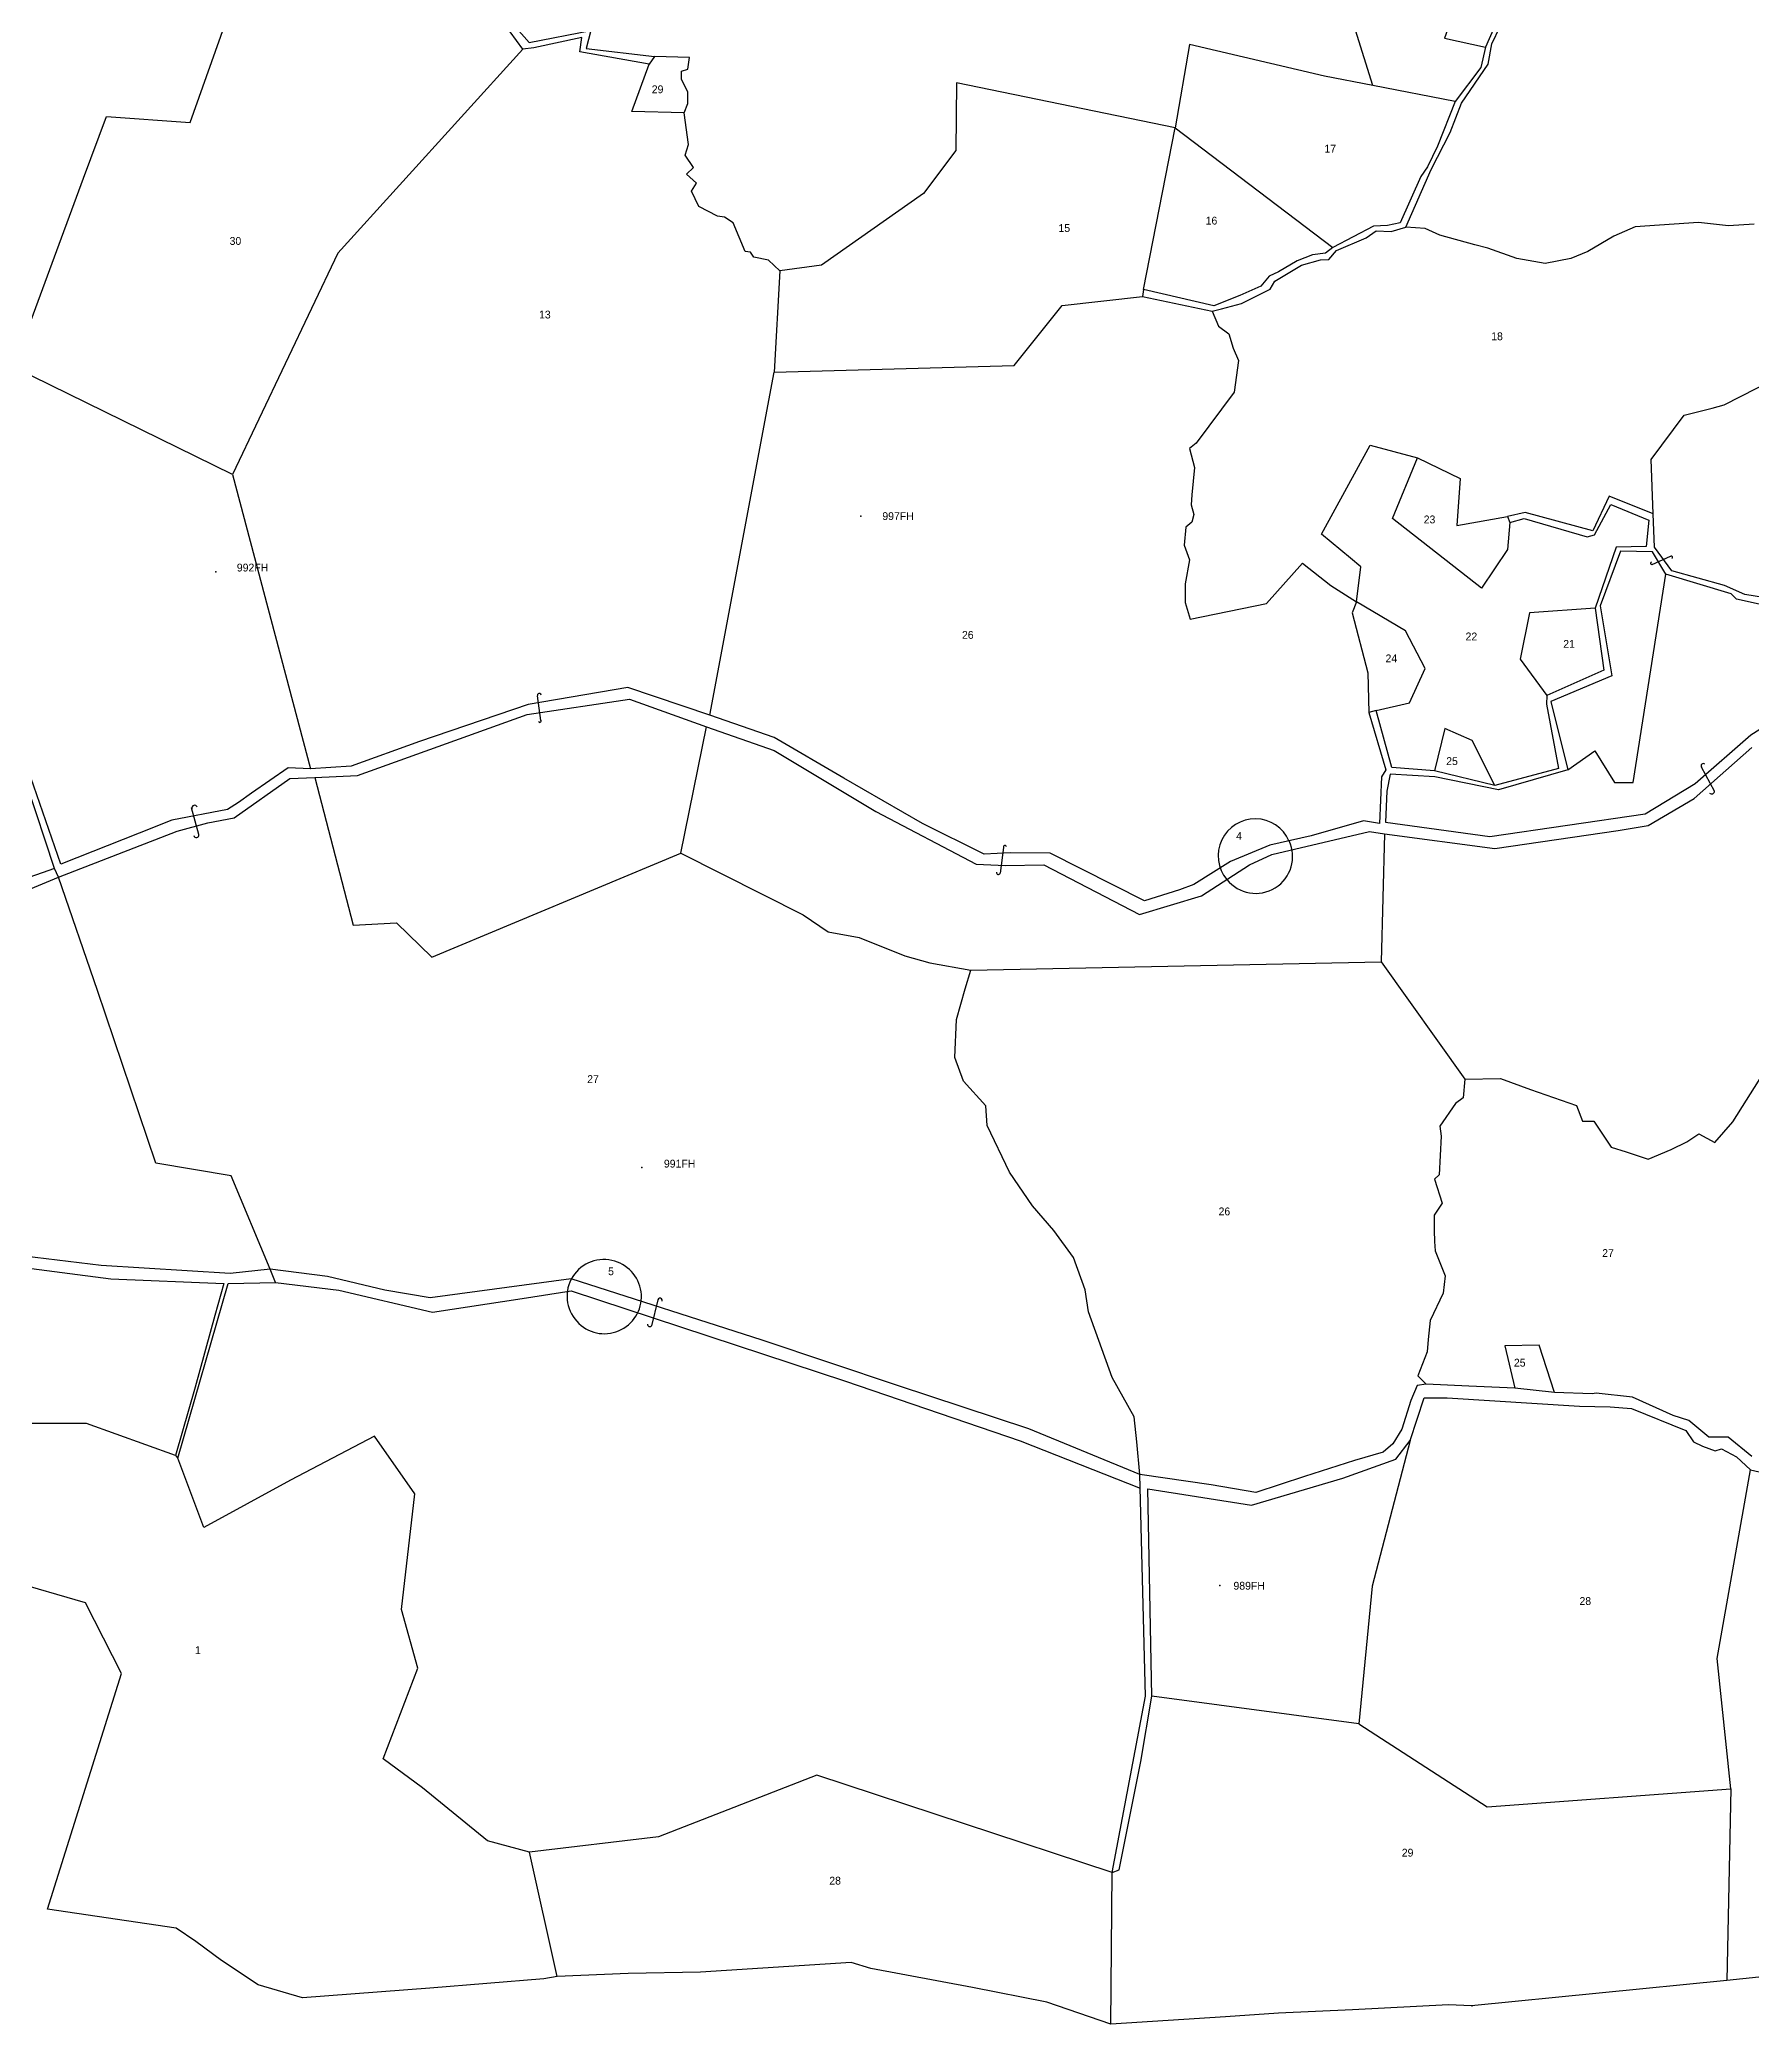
# Model space of a CAD drawing. Extents: x 149058 to 155632, y 177514 to 180719.
# Drawn here: x 150437 to 151311, y 177785 to 178799 of the extents above; entities that cross this region are included whole.
import ezdxf

# ---------------------------------------------------------------- set-up
doc = ezdxf.new("R2010")
doc.units = 0
doc.header["$MEASUREMENT"] = 0
for name, color, linetype in [('BORDER-B', 3, 'CONTINUOUS'), ('LINK', 4, 'CONTINUOUS'), ('NO', 1, 'CONTINUOUS'), ('PARCEL', 6, 'CONTINUOUS'), ('ROAD', 2, 'CONTINUOUS'), ('TRIG-P', 2, 'CONTINUOUS'), ('TRIG-T', 1, 'CONTINUOUS')]:
    doc.layers.add(name, color=color, linetype=linetype)

msp = doc.modelspace()

# ---------------------------------------------------------------- linework, layer by layer
at = {"layer": 'BORDER-B'}
for points in [[(150423.4, 178631.4), (150458.9, 178728), (150470.7, 178759.5), (150513.4, 178756.4), (150537.5, 178824.3), (150532.2, 178828.2), (150546.1, 178876.6)], [(150423.4, 178631.4), (150458.9, 178728), (150470.7, 178759.5), (150513.4, 178756.4), (150537.5, 178824.3), (150532.2, 178828.2), (150546.1, 178876.6)], [(150701, 177809.1), (150686.9, 177872.5), (150665.3, 177878.4), (150632.2, 177905.5), (150612, 177920.3), (150629.8, 177966.6), (150621.4, 177996.6), (150628.3, 178055.7), (150607.6, 178085.2), (150564.7, 178062.6), (150520.4, 178038.5), (150507.1, 178073.9), (150532.9, 178163.2), (150557, 178163.6), (150554.3, 178170.4), (150534.4, 178218.1), (150495.9, 178224.6), (150466.1, 178312.8), (150446.1, 178370.8), (150444.2, 178375.3), (150430, 178418.1)], [(150701, 177809.1), (150686.9, 177872.5), (150665.3, 177878.4), (150632.2, 177905.5), (150612, 177920.3), (150629.8, 177966.6), (150621.4, 177996.6), (150628.3, 178055.7), (150607.6, 178085.2), (150564.7, 178062.6), (150520.4, 178038.5), (150507.1, 178073.9), (150532.9, 178163.2), (150557, 178163.6), (150554.3, 178170.4), (150534.4, 178218.1), (150495.9, 178224.6), (150466.1, 178312.8), (150446.1, 178370.8), (150444.2, 178375.3), (150430, 178418.1)], [(150983.9, 177784.6), (150984.6, 177862.2), (151001.6, 177952.2), (150998.7, 178065.6), (150997.1, 178082.2), (150995.8, 178095), (150984.5, 178115.2), (150972.4, 178148.7), (150970.8, 178160), (150964.8, 178176.5), (150954.7, 178190.2), (150943.8, 178202.8), (150932, 178220.1), (150920.7, 178243.9), (150919.9, 178254), (150908.6, 178266.5), (150904.2, 178278.6), (150905, 178298), (150909.4, 178313.8), (150912.4, 178323.2), (151122, 178327.6), (151164.8, 178267.5), (151182.9, 178267.9), (151198.3, 178262.3), (151221.7, 178254.2), (151224.9, 178246.1), (151230.6, 178246.1), (151239.5, 178232.8), (151247.1, 178230.4), (151258.4, 178226.7), (151270.1, 178231.6), (151278.2, 178235.6), (151284.3, 178239.7), (151292.4, 178235.2), (151301.6, 178245.7), (151340.7, 178307.6)], [(150983.9, 177784.6), (150984.6, 177862.2), (151001.6, 177952.2), (150998.7, 178065.6), (150997.1, 178082.2), (150995.8, 178095), (150984.5, 178115.2), (150972.4, 178148.7), (150970.8, 178160), (150964.8, 178176.5), (150954.7, 178190.2), (150943.8, 178202.8), (150932, 178220.1), (150920.7, 178243.9), (150919.9, 178254), (150908.6, 178266.5), (150904.2, 178278.6), (150905, 178298), (150909.4, 178313.8), (150912.4, 178323.2), (151122, 178327.6), (151164.8, 178267.5), (151182.9, 178267.9), (151198.3, 178262.3), (151221.7, 178254.2), (151224.9, 178246.1), (151230.6, 178246.1), (151239.5, 178232.8), (151247.1, 178230.4), (151258.4, 178226.7), (151270.1, 178231.6), (151278.2, 178235.6), (151284.3, 178239.7), (151292.4, 178235.2), (151301.6, 178245.7), (151340.7, 178307.6)], [(150506.3, 177833.8), (150440.5, 177843.5), (150478.4, 177963.8), (150460, 178000), (150343.8, 178033.7)], [(150701, 177809.1), (150694.1, 177807.8), (150635.9, 177803.1), (150570.8, 177798.1), (150548.2, 177804.7), (150529.5, 177817.2), (150516.3, 177826.9), (150506.3, 177833.8)], [(152041.5, 177794.3), (151997.7, 177803.8), (151957.7, 177805), (151912.9, 177817.8), (151813.3, 177822.2), (151728.7, 177826), (151713.1, 177826.6), (151627.9, 177830.7), (151569.7, 177822.3), (151514.5, 177815.4), (151416.2, 177815.4), (151378.6, 177815.4), (151298.5, 177806.9), (151168.2, 177794.1), (151168.4, 177793.9)], [(150983.9, 177784.6), (150951.1, 177795.9), (150913.2, 177803.4), (150861.2, 177813.1), (150851.2, 177816.2), (150774.2, 177811.2), (150737.3, 177810.6), (150701, 177809.1)], [(151168.2, 177794.1), (151156.4, 177794.5), (151107.4, 177792), (151069.6, 177790.3), (151042.5, 177788.4), (150983.9, 177784.6)], [(151168.2, 177794.1), (151168.4, 177793.9)]]:
    msp.add_lwpolyline(points, dxfattribs=at)
at = {"layer": 'LINK'}
for points in [[(151260.5, 178530.6), (151269.8, 178534.8)], [(150692.7, 178450.9), (150690.9, 178463.5)], [(151292.3, 178414.8), (151285.7, 178427)], [(150517.8, 178392.6), (150514.1, 178406.2)], [(150929, 178386), (150927.3, 178372.8)], [(150752.4, 178154.8), (150749.2, 178141.5)]]:
    msp.add_lwpolyline(points, dxfattribs=at)
for centre, radius, start, end in [((151270.2, 178534.2), 0.667, 290.1957, 128.6947), ((151260.2, 178531.2), 0.614, 103.7503, 301.9462), ((150691.8, 178463.8), 0.925, 1.6892, 193.4891), ((150692.1, 178450.6), 0.722, 190.0689, 29.8703), ((151286.6, 178427.7), 1.14, 48.5581, 221.4002), ((151290.8, 178414.8), 1.48, 225.8761, 1.5922), ((150515.7, 178406.1), 1.44, 23.2211, 193.6238), ((150516.6, 178392.3), 1.27, 192.2114, 11.7238), ((150929.7, 178386.2), 0.803, 2.621, 197.3806), ((150926.4, 178373.2), 1.02, 171.1568, 336.9745), ((150753.5, 178154.5), 1.15, 344.8131, 165.9655), ((150748.3, 178142.4), 1.26, 178.2569, 312.8865)]:
    msp.add_arc(centre, radius, start, end, dxfattribs=at)
at = {"layer": 'PARCEL'}
for points in [[(151185.4, 178821.6), (151163.5, 178825.3), (151154.4, 178799.6), (151175.2, 178794.9)], [(151159.7, 178767.2), (151117.7, 178775.4), (151108.9, 178803.7)], [(150683.5, 178793.9), (150588.9, 178689.7), (150535, 178576.5), (150423.4, 178631.4)], [(150765.9, 178761.3), (150739.1, 178762), (150747.9, 178786.2)], [(151000.5, 178671.1), (151016.8, 178753.8), (150905, 178776.7), (150904.6, 178742.2), (150888.1, 178720.2), (150836, 178683.6), (150814.7, 178680.6), (150808.9, 178686.1), (150801.5, 178687.6), (150799.7, 178690.2), (150797.1, 178690.5), (150790.9, 178705.2), (150786.5, 178708.1), (150782.8, 178708.5), (150773.3, 178713.6), (150769.6, 178721.3), (150772.2, 178725.4), (150767, 178730.1), (150770.7, 178733.4), (150766.3, 178739.7), (150768.1, 178745.2), (150765.9, 178761.3), (150767.8, 178766.1), (150767.8, 178772), (150764.5, 178778.6), (150764.5, 178782.6), (150767.8, 178783.7), (150768.5, 178789.6), (150750.7, 178790.1)], [(151117.7, 178775.4), (151093.1, 178780.2), (151024.1, 178796.3), (151016.8, 178753.8), (151097.3, 178692.6)], [(151312.6, 178704.5), (151299.4, 178703.7), (151284.1, 178705.4), (151251.7, 178703.2), (151240.8, 178698.4), (151227.6, 178690.5), (151218.9, 178687), (151205.7, 178684.4), (151191.3, 178687), (151176.4, 178692.3), (151169.8, 178694), (151151.9, 178698.8), (151144.4, 178702.3), (151134.6, 178703)], [(150814.7, 178680.6), (150811.8, 178628.9), (150934.4, 178632.2), (150958.9, 178663), (151000, 178667.5)], [(151035.6, 178660.1), (151038.9, 178652.4), (151044.1, 178648.5), (151046.3, 178641.1), (151049, 178634.9), (151046.8, 178618.7), (151027.5, 178592.5), (151024, 178589.8), (151026.6, 178580.2), (151025.3, 178566.2), (151024.9, 178561), (151026.2, 178556.1), (151025.3, 178552.2), (151022.2, 178549.6), (151021.4, 178540.4), (151024, 178532.9), (151021.8, 178520.7), (151021.8, 178511.1), (151024.4, 178502.7), (151063.4, 178510.6), (151081.8, 178531.2), (151096.3, 178519.8), (151109.4, 178511.5), (151107.2, 178505.8), (151115.1, 178475.2), (151115.6, 178455)], [(150778.9, 178453.6), (150811.8, 178628.9)], [(151261, 178556.5), (151260, 178584.2), (151276.7, 178606.9), (151291.1, 178610.4), (151297.3, 178612.2), (151322.2, 178624.9)], [(151119.4, 178456), (151136.5, 178459.8), (151144.4, 178477.4), (151134.4, 178496.6), (151109.4, 178511.5), (151111.6, 178529.4), (151106.3, 178533.8), (151091.4, 178546.1), (151116.4, 178591.6), (151140.5, 178585), (151162.4, 178574.5), (151160.6, 178550.5), (151186.5, 178555.1)], [(151187.7, 178552), (151186.5, 178538.2), (151173.3, 178518.5), (151127.8, 178554), (151140.5, 178585)], [(150535, 178576.5), (150574.9, 178426.2)], [(151217.3, 178425.6), (151231.1, 178435.3), (151241.2, 178419.1), (151250.8, 178419.1), (151267.5, 178525.7)], [(151231.3, 178508.3), (151197.8, 178505.8), (151193, 178482.2), (151206.7, 178463.7)], [(150577.2, 178421.7), (150596.7, 178346.3), (150618.8, 178347.5), (150636.9, 178330), (150764.2, 178383.1), (150777.2, 178447.7)], [(151180.1, 178417.6), (151168.5, 178440.6), (151154.5, 178446.7), (151149.2, 178425.2)], [(151123.6, 178393), (151122, 178327.6)], [(150764.2, 178383.1), (150826.6, 178351.6), (150839.5, 178342.8), (150855.2, 178339.9), (150878.6, 178330.6), (150891.4, 178327.1), (150912.4, 178323.2)], [(151164.8, 178267.5), (151163.8, 178258.1), (151159.9, 178255.2), (151151.9, 178243.6), (151152.6, 178238.4), (151151.6, 178218.7), (151149.3, 178216.4), (151153.2, 178204.2), (151149, 178198), (151149, 178190.3), (151149.3, 178184.6), (151149.5, 178179.9), (151154.7, 178167), (151153.7, 178158.2), (151147, 178144.2), (151145.9, 178134.6), (151145.4, 178128.2), (151140.7, 178116), (151145, 178111.8)], [(151210.5, 178107.5), (151202.7, 178131.6), (151185.2, 178131.3), (151190.2, 178109.7)], [(150506, 178075.2), (150460.5, 178091.7), (150426.3, 178091.7), (150407.2, 178088.8), (150392.6, 178086.7), (150380.1, 178089.2), (150368.8, 178085.4), (150345.9, 178084.6), (150345.9, 178076.7), (150342.2, 178071.7), (150340.9, 178056.3), (150343.8, 178033.7)], [(151136.8, 178083), (151117.3, 178008.5), (151110.6, 177938.2), (151176.1, 177895.8), (151300.7, 177904.9), (151298.5, 177806.9)], [(151300.7, 177904.9), (151293.6, 177971.6), (151310.7, 178068)], [(151110.6, 177938.2), (151004.8, 177952.3)], [(150984.6, 177862.2), (150833.7, 177911.9), (150752.7, 177880.4), (150686.9, 177872.5)]]:
    msp.add_lwpolyline(points, dxfattribs=at)
for centre, radius, start, end in [((151057.6, 178381.7), 18.9, 23.9165, 219.8899), ((151057.9, 178381.3), 18.8, 218.4709, 25.3355), ((150724.8, 178156.6), 18.8, 77.3205, 227.5539), ((150725.1, 178156.4), 18.9, 226.5267, 78.3477)]:
    msp.add_arc(centre, radius, start, end, dxfattribs=at)
at = {"layer": 'ROAD'}
for points in [[(150676.2, 178809), (150686.7, 178797.4), (150718.2, 178803.4), (150715.7, 178794.3), (150750.7, 178790.1), (150747.9, 178786.2), (150712.6, 178792.5), (150713.6, 178799.9), (150689.1, 178794.6), (150683.5, 178793.9), (150673.7, 178807.2)], [(151182.3, 178810.7), (151175.2, 178794.9), (151172.9, 178784.5), (151159.7, 178767.2), (151150.8, 178744.4), (151145.6, 178733.8), (151142.3, 178728.9), (151131.6, 178705.1), (151125.2, 178703.8), (151118.1, 178703.5), (151097.3, 178692.6), (151093.5, 178689.6), (151086.9, 178688.8), (151079, 178685.8), (151069.6, 178680.2), (151064.8, 178677.9), (151060.5, 178672.8), (151049.8, 178668), (151036.4, 178662.7), (151000.5, 178671.1), (151000, 178667.5), (151035.6, 178660.1), (151040.4, 178661.2), (151050.6, 178663.9), (151065.3, 178671.3), (151067.6, 178675.4), (151081.3, 178683.5), (151091, 178686.3), (151095.3, 178686.5), (151099.1, 178691.1), (151114.3, 178697.5), (151119.4, 178701), (151127, 178700.8), (151134.6, 178703), (151147.6, 178732.5), (151157.2, 178751.3), (151163, 178766.4), (151176.7, 178786.2), (151178.5, 178796.6), (151182.8, 178805.5)], [(151324.7, 178512.5), (151307.8, 178515.3), (151297.4, 178519.8), (151270.4, 178527.4), (151261.7, 178539.5), (151261, 178556.5), (151238.5, 178565.5), (151230.2, 178547.8), (151195.5, 178557.2), (151186.5, 178555.1), (151187.7, 178552), (151195, 178554), (151227.2, 178544.7), (151231, 178545.7), (151239.3, 178561.3), (151258.7, 178553.3), (151257.3, 178539.8), (151242.1, 178539.5), (151231.3, 178508.3), (151235.8, 178476.5), (151206.7, 178463.7), (151206.4, 178459.2), (151212.6, 178426.3), (151180.1, 178417.6), (151149.2, 178425.2), (151127.4, 178426.9), (151119.4, 178456), (151115.6, 178455), (151124.3, 178425.6), (151122.2, 178422.1), (151121.2, 178398.2), (151112.9, 178399.6), (151086.2, 178392), (151065.1, 178387.1), (151045, 178378.8), (151026.3, 178367), (151019, 178364.3), (151001, 178358.7), (150952.8, 178383), (150932.4, 178383.3), (150919.2, 178382.6), (150887.7, 178398.2), (150847.5, 178421.4), (150811.8, 178442.2), (150778.9, 178453.6), (150737, 178467.8), (150686.1, 178459.1), (150630.7, 178440.1), (150595.7, 178427.6), (150574.9, 178426.2), (150563.5, 178426.6), (150544.8, 178413.8), (150538.2, 178408.9), (150532.5, 178405.4), (150504.1, 178399.9), (150487.4, 178393.3), (150447.3, 178377.4), (150432, 178421.7)], [(151385.7, 178490.7), (151332, 178505.6), (151326.1, 178506.3), (151324.3, 178508.3), (151303.6, 178512.8), (151300.8, 178515.6), (151267.5, 178525.7), (151260.6, 178537.1), (151244.3, 178537.4), (151233.9, 178509.4), (151239.8, 178473.7), (151208.6, 178460.6), (151217.3, 178425.6), (151182, 178415.5), (151149.4, 178422.1), (151126.5, 178423.5), (151124.8, 178414.8), (151124.1, 178398.9), (151177.5, 178391.6), (151256.8, 178403.1), (151282.4, 178418.7), (151310.8, 178443.6), (151385.7, 178490.7)], [(150444.2, 178375.3), (150418.4, 178366.2), (150353.2, 178392.1), (150310.2, 178411.5), (150285.4, 178414.6), (150241.2, 178415.7), (150173.7, 178422.6), (150162.7, 178422.2), (150145.9, 178430.2), (150115.4, 178435.2), (150082.7, 178439.8), (150065.9, 178441.3), (150040.7, 178446.6), (150024.3, 178451.6), (149995.4, 178459.2), (149975.2, 178467.2), (149938.3, 178462.9)], [(150446.1, 178370.8), (150506.8, 178394.3), (150522.4, 178398.5), (150535.9, 178401.2), (150564.3, 178421.3), (150577.2, 178421.7), (150599, 178422.7), (150685.6, 178453.9), (150737.9, 178461.8), (150777.2, 178447.7), (150811.8, 178435.6), (150863.8, 178404.4), (150915.1, 178377.4), (150930, 178376.7), (150949.7, 178377.1), (150998.5, 178351.8), (151030.1, 178361.2), (151054.7, 178377.1), (151066.1, 178382.3), (151116, 178394.1), (151123.6, 178393), (151180.1, 178385.4), (151243.1, 178394.7), (151258.4, 178397.2), (151281.9, 178411), (151311.4, 178437)], [(150554.3, 178170.4), (150533.9, 178168.2), (150468, 178172.4), (150423, 178177.8), (150402, 178201), (150372.3, 178228.8), (150353.6, 178254), (150351.7, 178265.4), (150347.5, 178291.7), (150316.7, 178308.8), (150290.7, 178347.7), (150229.4, 178388.1), (150198.1, 178407.5), (150187.8, 178415.3), (150245.4, 178409.3), (150293.8, 178407.7), (150312.5, 178403.9), (150335.3, 178391.7), (150361.2, 178382.2), (150418.4, 178359.3), (150446.1, 178370.8)], [(150419.2, 178172.5), (150472.9, 178165.5), (150530.6, 178163.2), (150526, 178146.8), (150516, 178110.2), (150506, 178075.2), (150507.1, 178073.9)], [(150998.7, 178065.6), (150941.9, 178088.9), (150874.9, 178111.1), (150805.7, 178134.2), (150708.2, 178165.5), (150636, 178155.9), (150612.9, 178159.8), (150583.7, 178166.8), (150554.3, 178170.4)], [(150557, 178163.6), (150589.4, 178159.8), (150637.3, 178148.5), (150683, 178155.5), (150708.2, 178159.4), (150848.3, 178113.3), (150937.5, 178082.8), (150998.9, 178058.5)], [(151311.4, 178074.7), (151299.3, 178084.7), (151289.4, 178084.7), (151279.1, 178093.2), (151271.2, 178095.7), (151250.3, 178105), (151231.8, 178107.2), (151229.7, 178106.8), (151210.5, 178107.5), (151190.2, 178109.7), (151166.7, 178110.7), (151145, 178111.8), (151140.4, 178111.1), (151137.2, 178103.3), (151132.6, 178088.7), (151127.9, 178081.2), (151123, 178076.9), (151108.4, 178072.7), (151082.8, 178064.5), (151057.9, 178056.3), (151035.1, 178060.2), (150998.7, 178065.6)], [(150984.6, 177862.2), (150988.1, 177863.5), (150999.2, 177918.9), (151004.8, 177952.3), (151002.7, 178058.3), (151055.7, 178049.8), (151102.3, 178063.6), (151129.4, 178073.4), (151136.8, 178083), (151143.9, 178104.7), (151155.7, 178104.7), (151223.3, 178100.4), (151238.9, 178100.1), (151249.9, 178099.3), (151277.7, 178088), (151281.6, 178082.3), (151286.2, 178080.1), (151292.6, 178077.7), (151295.8, 178078.7), (151303.6, 178074.5), (151310.7, 178068), (151340.3, 178061.2)]]:
    msp.add_lwpolyline(points, dxfattribs=at)
at = {"layer": 'TRIG-P'}
for p in [(150856.2, 178555.3), (150526.5, 178526.9), (150744.3, 178222.5), (151039.5, 178008.8)]:
    msp.add_point(p, dxfattribs=at)

# ---------------------------------------------------------------- texts
at = {"layer": 'NO'}
for s, p in [('29', (150749.3, 178771.4)), ('17', (151093, 178741.1)), ('16', (151032.3, 178704.3)), ('30', (150533.6, 178693.9)), ('15', (150957.1, 178700.5)), ('13', (150691.7, 178656.3)), ('18', (151178.2, 178645.2)), ('23', (151143.7, 178551.6)), ('26', (150907.8, 178492.6)), ('22', (151165.1, 178491.8)), ('24', (151124.2, 178480.6)), ('21', (151215, 178488)), ('25', (151155.2, 178428.1)), ('4', (151047.9, 178389.9)), ('27', (150716.3, 178265.6)), ('26', (151038.9, 178198)), ('27', (151234.9, 178176.7)), ('5', (150727, 178167.4)), ('25', (151189.8, 178120.7)), ('28', (151223.3, 177998.9)), ('1', (150515.9, 177973.8)), ('29', (151132.5, 177870.3)), ('28', (150840, 177856))]:
    msp.add_text(s, height=4, dxfattribs=at).set_placement(p)
at = {"layer": 'TRIG-T'}
for s, p in [('997FH', (150867.1, 178553.3)), ('992FH', (150537.3, 178527)), ('991FH', (150755.5, 178222.4)), ('989FH', (151046.5, 178006.7))]:
    msp.add_text(s, height=4, dxfattribs=at).set_placement(p)

doc.saveas('drawing.dxf')
